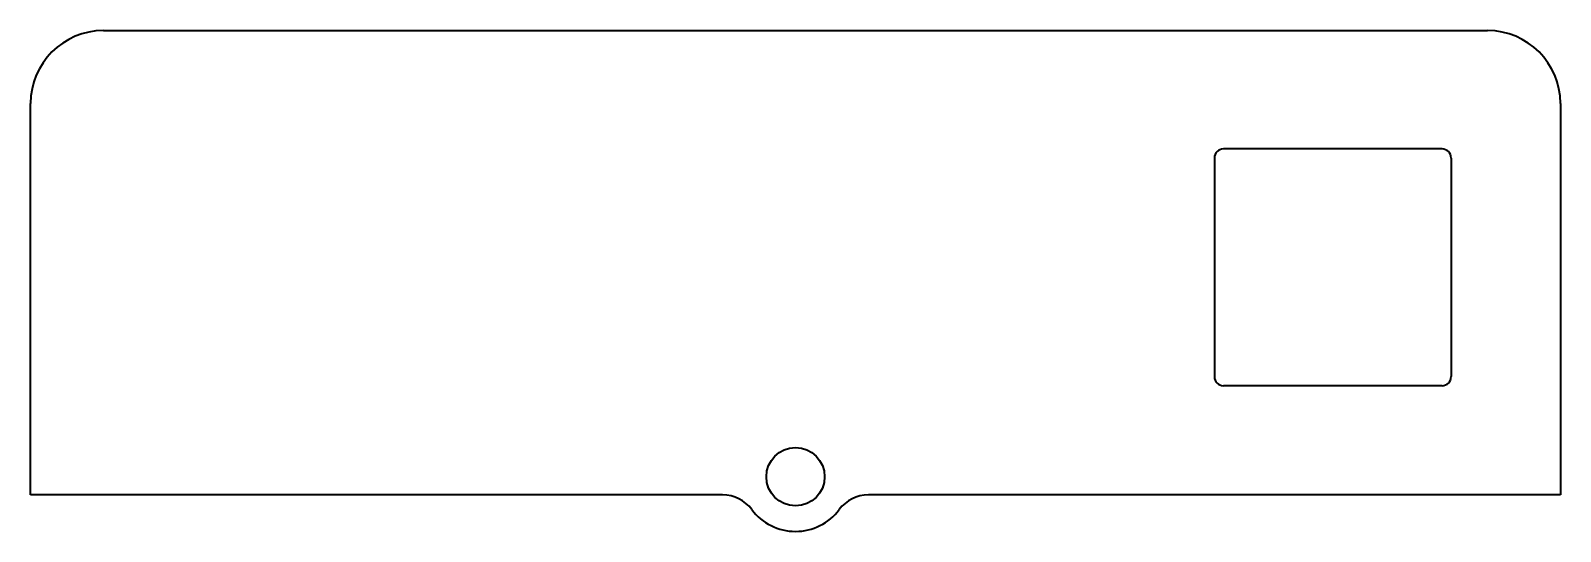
# Model space of a CAD drawing. Header units: millimetres. Extents: x -2 to 82, y -25.5 to 2.
import ezdxf

# ---------------------------------------------------------------- set-up
doc = ezdxf.new("R2010")
doc.units = ezdxf.units.MM
doc.layers.add('Visible', color=7, linetype='Continuous', lineweight=40)

msp = doc.modelspace()

# ---------------------------------------------------------------- linework, layer by layer
at = {"layer": 'Visible'}
for p, q in [((2, 2), (78, 2)), ((-2, -23.5), (-2, -2)), ((82, -2), (82, -23.5)), ((63, -5), (63, -17)), ((75.5, -4.5), (63.5, -4.5)), ((76, -5), (76, -17)), ((75.5, -17.5), (63.5, -17.5)), ((36, -23.5), (-2, -23.5)), ((82, -23.5), (44, -23.5))]:
    msp.add_line(p, q, dxfattribs=at)
msp.add_circle((40, -22.5), 1.6, dxfattribs=at)
for centre, radius, start, end in [((2, -2), 4, 90, 180), ((78, -2), 4, 0, 90), ((63.5, -5), 0.5, 90, 180), ((75.5, -5), 0.5, 0, 90), ((63.5, -17), 0.5, 180, 270), ((75.5, -17), 0.5, 270, 0), ((36, -25.5), 2, 36.8699, 90), ((44, -25.5), 2, 90, 143.1301), ((40, -22.5), 3, 216.8699, 323.1301)]:
    msp.add_arc(centre, radius, start, end, dxfattribs=at)

doc.saveas('drawing.dxf')
